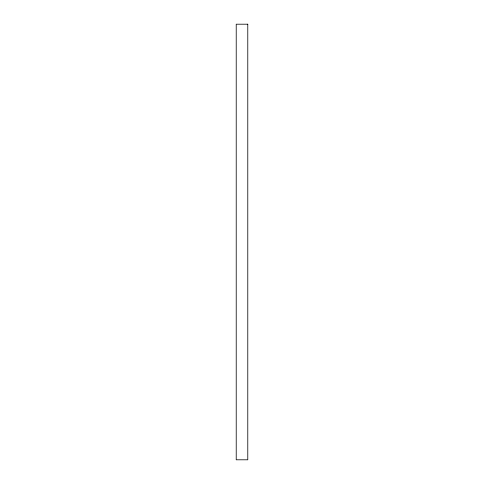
<?xml version="1.0" encoding="UTF-8"?>
<svg xmlns="http://www.w3.org/2000/svg" width="484" height="484" viewBox="0 0 484 484"><rect width="100%" height="100%" fill="white"/><g stroke="black" fill="none" stroke-linecap="round" stroke-linejoin="round"><path stroke-width="0.73" d="M247.778 24.2L236.222 24.2L236.222 459.8L247.778 459.8L247.778 24.2"/></g></svg>
